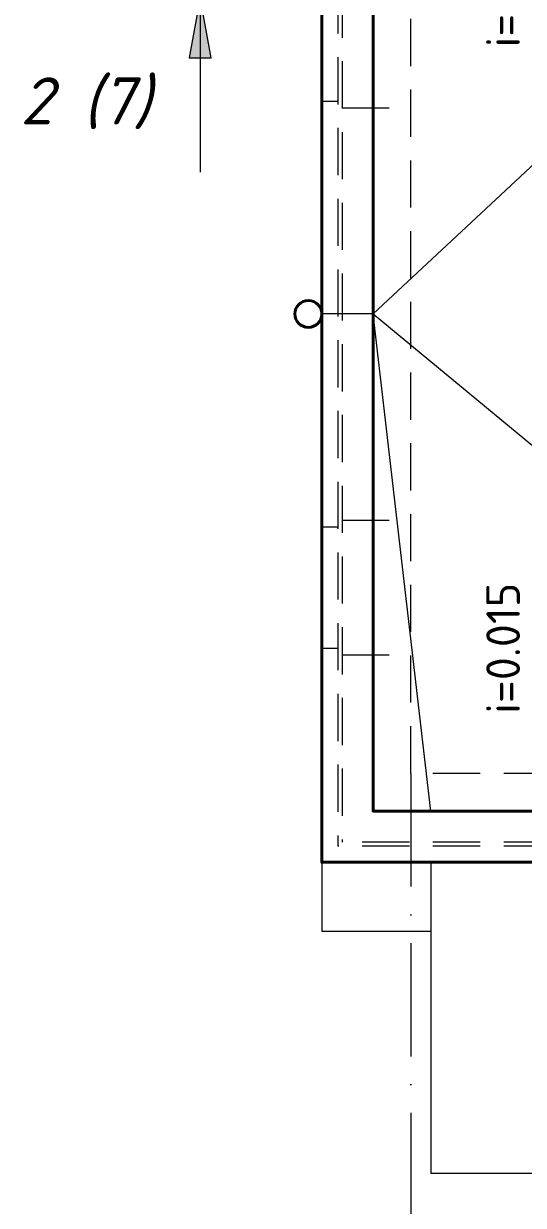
# Model space of a CAD drawing. Header units: millimetres. Extents: x 854812 to 1164625, y 589925 to 823301.
# Drawn here: x 957569 to 961279, y 689359 to 698130 of the extents above; entities that cross this region are included whole.
import ezdxf

# ---------------------------------------------------------------- set-up
doc = ezdxf.new("R2010")
doc.units = ezdxf.units.MM
for name, pattern in [('ACAD_ISO10W100', [18, 12, -3, 0, -3]), ('JIS_08_15', [17.25, 15, -0.75, 0.75, -0.75]), ('НЕВИДИМАЯX2', [0.75, 0.5, -0.25])]:
    doc.linetypes.add(name, pattern=pattern)
for name, color, linetype, lineweight in [('оси', 50, 'JIS_08_15', 9), ('размеры', 215, 'Continuous', 13), ('стены', 172, 'Continuous', 30), ('текст', 7, 'Continuous', 13), ('УКАЗАТЕЛЬ', 6, 'Continuous', 13), ('ФАСАД', 7, 'Continuous', 13)]:
    doc.layers.add(name, color=color, linetype=linetype, lineweight=lineweight)
doc.styles.add('arial', font='isocpeur.ttf')
doc.styles.add('Isocpeur', font='isocpeui.ttf')

# ---------------------------------------------------------------- blocks, each defined once
blk = doc.blocks.new('стрелка разреза')
at = {"layer": 'текст'}
h = blk.add_hatch(color=256, dxfattribs=at)
h.dxf.hatch_style = 1
h.paths.add_polyline_path([(5560, 17731.5), (5560, 17650.3), (5110, 17731.5), (5560, 17812.7)])
blk.add_lwpolyline([(5560, 17731.5), (5560, 17650.3), (5110, 17731.5), (5560, 17812.7)], close=True, dxfattribs=at)
blk.add_lwpolyline([(5110, 17731.5), (6410, 17731.5)], dxfattribs=at)

msp = doc.modelspace()

# ---------------------------------------------------------------- linework, layer by layer
at = {"layer": 'оси', "color": 7, "linetype": 'ACAD_ISO10W100', "ltscale": 70}
msp.add_line((960442.5, 692565.1), (960442.5, 685339.5), dxfattribs=at)
at = {"layer": 'стены', "lineweight": 20, "ltscale": 0.1}
for p, q in [((960162.5, 695975.6), (963522.5, 699105.3)), ((960162.5, 695975.6), (959782.5, 695975.6)), ((960162.5, 695975.6), (964632.6, 692285.1)), ((960592.5, 692285.1), (960162.5, 695975.6))]:
    msp.add_line(p, q, dxfattribs=at)
at = {"layer": 'стены', "color": 44, "lineweight": 40, "ltscale": 0.1, "true_color": 0xab6317}
for points in [[(964632.6, 691905.1), (959782.5, 691905.1), (959782.5, 704825.3), (963522.5, 704825.3)], [(964632.6, 692285.1), (960162.5, 692285.1), (960162.5, 704445.3), (963522.5, 704445.3)]]:
    msp.add_lwpolyline(points, dxfattribs=at)
msp.add_circle((959682.5, 695975.6), 100, dxfattribs=at)
at = {"layer": 'УКАЗАТЕЛЬ', "ltscale": 0.1}
for p, q in [((959782.5, 691905.1), (959782.5, 691395.1)), ((960592.5, 691905.1), (960592.5, 691395.1)), ((959782.5, 691395.1), (960592.5, 691395.1)), ((960592.5, 691395.1), (960592.5, 689595.1)), ((964632.6, 689595.1), (960592.5, 689595.1))]:
    msp.add_line(p, q, dxfattribs=at)
at = {"layer": 'ФАСАД', "color": 204, "linetype": 'НЕВИДИМАЯX2', "ltscale": 700}
for p, q in [((959902.5, 704705.3), (959902.5, 692025.1)), ((959932.5, 704675.3), (959932.5, 692055.1)), ((960442.5, 692565.1), (960442.5, 699385.1)), ((959782.5, 697555.3), (959902.5, 697555.3)), ((959932.5, 697505.3), (960442.5, 697505.3)), ((959782.5, 694395.8), (959902.5, 694395.8)), ((959932.5, 694445.8), (960442.5, 694445.8)), ((959782.5, 693495.8), (959902.5, 693495.8)), ((959932.5, 693445.8), (960442.5, 693445.8)), ((964632.6, 692565.1), (960442.5, 692565.1)), ((964632.6, 692025.1), (959902.5, 692025.1)), ((964632.6, 692055.1), (959932.5, 692055.1))]:
    msp.add_line(p, q, dxfattribs=at)

# ---------------------------------------------------------------- block references
at = {"layer": 'текст', "color": 7, "xscale": -0.9989999999525025, "yscale": 0.9989999999816064, "zscale": 0.999, "rotation": 90}
msp.add_blockref('стрелка разреза', (976592.9, 703429.9), dxfattribs=at)

# ---------------------------------------------------------------- texts
at = {"layer": 'размеры', "char_height": 250, "width": 3657.795, "attachment_point": 5, "rotation": 90, "style": 'arial'}
for insert in [(961128.3, 698390.8), (961128.3, 693445.1)]:
    msp.add_mtext('{\\fArial|b0|i0|c0|p34; }i=0.015', dxfattribs=dict(at, insert=insert))
at = {"layer": 'текст', "color": 7, "style": 'Isocpeur'}
msp.add_text('2 (7)', height=350, dxfattribs=at).set_placement((957543.8, 697381.4))

doc.saveas('drawing.dxf')
